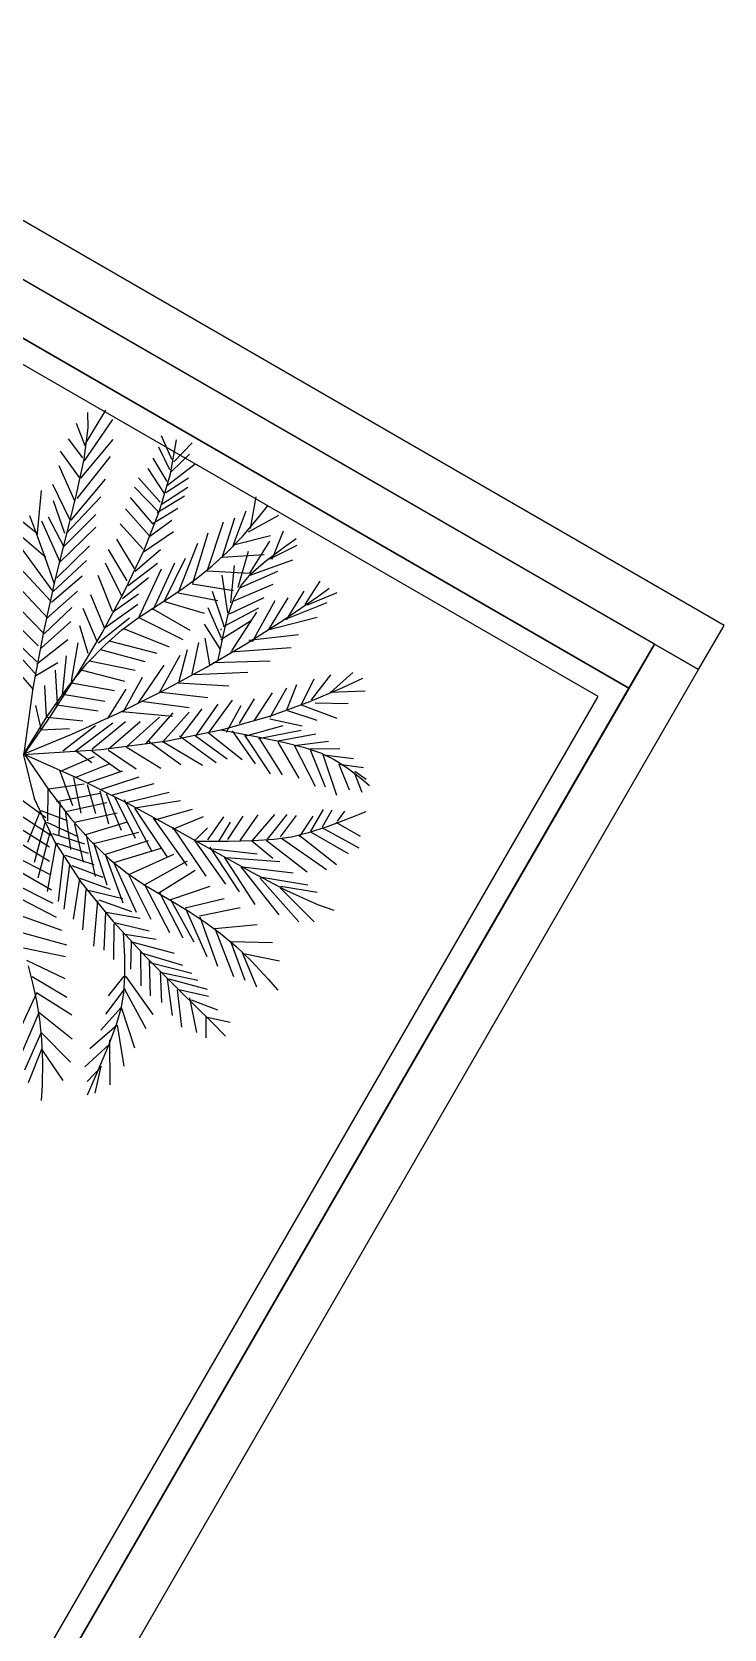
# Model space of a CAD drawing. Header units: millimetres. Extents: x 1993 to 4093, y 1262 to 2017.
# Drawn here: x 3682.14 to 3690.29, y 1509.62 to 1528.43 of the extents above; entities that cross this region are included whole.
import ezdxf

# ---------------------------------------------------------------- set-up
doc = ezdxf.new("R2010")
doc.units = ezdxf.units.MM
doc.layers.add('LOW HEIGHT STORAGE WITH PLANTER BOX', color=251, linetype='Continuous', lineweight=25)

# ---------------------------------------------------------------- blocks, each defined once
blk = doc.blocks.new('LHS 4FT')
at = {"layer": 'LOW HEIGHT STORAGE WITH PLANTER BOX', "ltscale": 0.7}
for p, q in [((-8.4, 24), (8.4, 24)), ((8.4, 24), (8.4, 23.4)), ((8.4, -24), (8.4, 24)), ((8.4, 24), (9, 24)), ((9, 24), (9, -24)), ((8.4, 23.4), (-8.4, 23.4)), ((7.8, -23.4), (7.801, 23.4)), ((7.801, 23.4), (8.4, 23.4)), ((8.4, 23.4), (8.4, -23.4))]:
    blk.add_line(p, q, dxfattribs=at)
at = {"layer": 'LOW HEIGHT STORAGE WITH PLANTER BOX', "ltscale": 0.1}
for p, q in [((-8.4, 23.4), (7.801, 23.4)), ((7.801, 23.4), (7.8, -23.4)), ((-8.133, 23.133), (7.534, 23.133)), ((7.534, 23.133), (7.534, -23.133))]:
    blk.add_line(p, q, dxfattribs=at)
at = {"layer": 'LOW HEIGHT STORAGE WITH PLANTER BOX'}
for p, q in [((3.758, 21.498), (3.798, 21.697)), ((2.71, 21.434), (2.651, 21.598)), ((3.711, 21.017), (3.565, 21.566)), ((3.719, 21.092), (3.758, 21.498)), ((4.361, 20.898), (4.279, 21.456)), ((4.462, 20.998), (4.462, 21.511)), ((4.572, 21.09), (4.581, 21.585)), ((4.709, 21.2), (4.709, 21.53)), ((4.836, 21.322), (4.994, 21.447)), ((1.938, 21.115), (1.877, 21.336)), ((1.962, 21.035), (2.045, 21.301)), ((2.826, 21.012), (2.562, 21.359)), ((2.793, 21.161), (2.71, 21.434)), ((2.826, 21.032), (2.962, 21.444)), ((2.87, 20.828), (3.109, 21.262)), ((3.693, 20.751), (3.473, 21.41)), ((3.711, 20.769), (3.904, 21.282)), ((3.73, 21.017), (3.885, 21.42)), ((4.224, 20.742), (4.169, 21.383)), ((4.615, 21.141), (4.836, 21.322)), ((5.323, 21.093), (5.165, 21.288)), ((5.302, 21.195), (5.279, 21.328)), ((5.342, 21.094), (5.324, 21.258)), ((1.962, 21.017), (1.742, 21.145)), ((2.067, 20.61), (1.938, 21.115)), ((2.045, 20.769), (2.099, 21.099)), ((2.866, 20.836), (2.561, 21.204)), ((2.853, 20.91), (2.793, 21.161)), ((3.693, 20.495), (3.427, 21.163)), ((3.703, 20.64), (3.719, 21.092)), ((4.114, 20.595), (4.032, 21.2)), ((4.441, 20.984), (4.615, 21.141)), ((4.581, 21.09), (4.81, 21.09)), ((4.728, 21.209), (4.874, 21.227)), ((5.317, 20.889), (5.115, 21.144)), ((5.33, 20.992), (5.302, 21.195)), ((5.317, 20.889), (5.427, 21.159)), ((2.054, 20.742), (1.742, 21.017)), ((2.072, 20.568), (2.182, 20.925)), ((2.907, 20.599), (2.53, 21.064)), ((2.894, 20.676), (2.853, 20.91)), ((2.911, 20.591), (3.203, 21.001)), ((3.702, 20.513), (3.94, 21.062)), ((4.298, 20.832), (4.441, 20.984)), ((4.343, 20.916), (4.636, 20.934)), ((4.471, 20.998), (4.764, 20.998)), ((5.322, 20.669), (4.987, 21.048)), ((5.303, 20.501), (5.005, 20.884)), ((5.321, 20.678), (5.462, 21.006)), ((5.338, 20.814), (5.33, 20.992)), ((2.063, 20.568), (1.706, 20.833)), ((2.127, 20.421), (2.246, 20.87)), ((2.145, 20.293), (2.283, 20.724)), ((2.943, 20.37), (2.542, 20.843)), ((2.948, 20.362), (3.273, 20.728)), ((3.693, 20.266), (3.391, 20.861)), ((3.702, 20.293), (3.977, 20.861)), ((4.023, 20.449), (3.968, 20.769)), ((4.168, 20.667), (4.298, 20.832)), ((4.233, 20.724), (4.545, 20.76)), ((5.249, 20.32), (4.952, 20.777)), ((5.303, 20.501), (5.483, 20.805)), ((5.324, 20.637), (5.338, 20.814)), ((5.998, 20.372), (6.219, 20.727)), ((2.118, 20.403), (1.77, 20.669)), ((2.212, 20.066), (2.067, 20.61)), ((2.182, 20.128), (2.319, 20.623)), ((2.943, 20.174), (2.578, 20.676)), ((2.92, 20.455), (2.894, 20.676)), ((2.947, 20.166), (3.273, 20.511)), ((3.711, 20.064), (3.427, 20.623)), ((3.697, 20.138), (3.703, 20.64)), ((3.711, 20.101), (3.922, 20.586)), ((4.032, 20.458), (4.426, 20.531)), ((4.036, 20.467), (4.168, 20.667)), ((4.132, 20.604), (4.499, 20.659)), ((5.185, 20.138), (4.937, 20.564)), ((5.264, 20.349), (5.49, 20.65)), ((5.284, 20.439), (5.324, 20.637)), ((5.699, 20.156), (5.772, 20.597)), ((5.805, 20.287), (5.99, 20.629)), ((6.121, 20.477), (6.335, 20.626)), ((0.836, 20.238), (0.524, 20.339)), ((1.156, 20.174), (0.698, 20.44)), ((1.349, 20.165), (0.973, 20.476)), ((1.55, 20.11), (1.22, 20.476)), ((1.761, 20.027), (1.486, 20.476)), ((1.898, 19.963), (1.669, 20.467)), ((2.154, 20.284), (1.843, 20.485)), ((2.2, 20.11), (1.843, 20.33)), ((2.228, 19.972), (2.347, 20.476)), ((2.283, 19.808), (2.42, 20.321)), ((2.957, 19.809), (2.629, 20.32)), ((2.946, 19.969), (2.651, 20.456)), ((2.933, 20.242), (2.92, 20.455)), ((3.693, 19.853), (3.427, 20.44)), ((3.883, 20.215), (4.036, 20.467)), ((3.958, 20.33), (4.325, 20.366)), ((5.116, 19.919), (4.875, 20.373)), ((5.195, 20.13), (5.49, 20.475)), ((5.214, 20.196), (5.284, 20.439)), ((5.563, 20.049), (5.636, 20.407)), ((5.786, 20.226), (6.121, 20.477)), ((5.997, 20.381), (6.336, 20.491)), ((0.76, 20.238), (0.461, 20.271)), ((0.836, 20.247), (0.598, 20.192)), ((1.11, 20.201), (0.735, 20.082)), ((1.083, 20.197), (0.76, 20.238)), ((1.349, 20.165), (0.946, 20.027)), ((1.335, 20.156), (1.083, 20.197)), ((1.538, 20.106), (1.335, 20.156)), ((2.237, 19.972), (1.889, 20.174)), ((2.94, 19.625), (2.603, 20.152)), ((2.938, 20.034), (2.933, 20.242)), ((2.938, 19.965), (3.313, 20.295)), ((3.693, 19.569), (3.391, 20.192)), ((3.692, 19.586), (3.697, 20.138)), ((3.695, 19.89), (3.883, 20.215)), ((3.83, 20.119), (4.087, 20.128)), ((3.894, 20.201), (4.224, 20.22)), ((5.06, 19.757), (4.815, 20.247)), ((5.107, 19.918), (5.444, 20.304)), ((5.112, 19.885), (5.214, 20.196)), ((5.374, 19.919), (5.491, 20.291)), ((5.411, 19.91), (5.786, 20.226)), ((5.708, 20.157), (6.042, 20.137)), ((5.811, 20.232), (6.183, 20.281)), ((1.55, 20.101), (1.202, 20.027)), ((1.77, 20.027), (1.394, 19.982)), ((1.715, 20.041), (1.538, 20.106)), ((1.889, 19.945), (1.596, 19.899)), ((1.891, 19.953), (1.715, 20.041)), ((2.088, 19.837), (1.891, 19.953)), ((2.283, 19.817), (1.999, 19.972)), ((2.384, 19.508), (2.212, 20.066)), ((2.319, 19.689), (2.457, 20.055)), ((2.938, 19.826), (2.938, 20.034)), ((2.945, 19.813), (3.391, 20.046)), ((3.775, 20), (4.105, 20.027)), ((5.03, 19.606), (4.828, 20.036)), ((5.05, 19.765), (5.383, 20.095)), ((5.564, 20.04), (5.882, 19.991)), ((0.292, 19.755), (0.134, 19.832)), ((0.541, 19.617), (0.292, 19.755)), ((0.654, 19.548), (0.465, 19.938)), ((0.828, 19.432), (0.697, 19.91)), ((1.023, 19.291), (0.946, 19.789)), ((2.33, 19.683), (2.088, 19.837)), ((2.383, 19.533), (2.502, 19.936)), ((2.438, 19.386), (2.576, 19.771)), ((2.964, 19.379), (2.628, 19.886)), ((2.936, 19.612), (3.439, 19.916)), ((2.943, 19.608), (2.938, 19.826)), ((3.675, 19.313), (3.391, 19.936)), ((3.675, 19.579), (3.986, 19.817)), ((3.702, 19.872), (3.894, 19.927)), ((4.871, 19.368), (4.798, 19.876)), ((4.974, 19.484), (5.112, 19.885)), ((4.997, 19.509), (5.411, 19.91)), ((5.261, 19.769), (5.655, 19.792)), ((5.393, 19.912), (5.79, 19.908)), ((6.271, 19.375), (6.689, 19.801)), ((6.465, 19.478), (6.897, 19.818)), ((6.757, 19.631), (7.06, 19.862)), ((6.916, 19.693), (7.055, 19.752)), ((0.669, 19.533), (0.237, 19.599)), ((0.759, 19.479), (0.541, 19.617)), ((1.208, 19.152), (1.187, 19.642)), ((2.365, 19.533), (1.999, 19.743)), ((2.438, 19.377), (2.035, 19.588)), ((2.521, 19.24), (2.594, 19.643)), ((2.992, 19.167), (2.615, 19.693)), ((2.96, 19.372), (2.943, 19.608)), ((2.956, 19.396), (3.429, 19.735)), ((2.988, 19.175), (3.412, 19.571)), ((3.665, 19.066), (3.363, 19.679)), ((3.665, 19.34), (3.995, 19.661)), ((3.676, 18.981), (3.692, 19.586)), ((4.669, 19.098), (4.613, 19.627)), ((4.763, 19.256), (4.714, 19.72)), ((5.146, 19.637), (5.486, 19.645)), ((5.614, 19.011), (5.968, 19.579)), ((5.825, 19.121), (6.227, 19.715)), ((6.052, 19.24), (6.404, 19.714)), ((6.467, 19.479), (6.916, 19.693)), ((6.75, 19.606), (7.073, 19.62)), ((0.82, 19.435), (0.345, 19.486)), ((0.952, 19.34), (0.759, 19.479)), ((1.345, 19.011), (1.338, 19.486)), ((2.502, 19.231), (2.017, 19.46)), ((2.595, 18.958), (2.384, 19.508)), ((2.557, 19.075), (2.676, 19.478)), ((3.015, 19.044), (2.63, 19.505)), ((3.019, 19.036), (3.418, 19.399)), ((3.693, 18.91), (3.327, 19.496)), ((3.684, 19.084), (4.013, 19.487)), ((4.51, 18.952), (4.506, 19.505)), ((4.548, 19.005), (4.997, 19.509)), ((4.879, 19.378), (5.343, 19.428)), ((4.98, 19.555), (5.34, 19.547)), ((5.379, 18.887), (5.721, 19.418)), ((5.999, 19.235), (6.467, 19.479)), ((6.279, 19.38), (6.717, 19.392)), ((6.481, 19.506), (6.878, 19.518)), ((1.014, 19.294), (0.42, 19.365)), ((1.2, 19.155), (0.583, 19.214)), ((1.124, 19.199), (0.952, 19.34)), ((1.281, 19.056), (1.124, 19.199)), ((1.478, 18.86), (1.518, 19.359)), ((1.589, 18.756), (1.747, 19.235)), ((2.548, 19.047), (2.118, 19.249)), ((2.631, 18.919), (2.695, 19.295)), ((3.075, 18.849), (2.721, 19.232)), ((3, 19.11), (2.96, 19.372)), ((3.063, 18.853), (3.446, 19.248)), ((3.665, 18.791), (3.363, 19.249)), ((3.665, 18.937), (4.032, 19.322)), ((4.433, 18.806), (4.383, 19.28)), ((4.753, 19.264), (5.218, 19.304)), ((5.2, 18.773), (5.469, 19.307)), ((5.519, 18.962), (5.999, 19.235)), ((6.059, 19.285), (6.613, 19.275)), ((6.715, 18.864), (7.13, 19.216)), ((1.43, 18.91), (1.281, 19.056)), ((1.722, 18.606), (1.872, 19.174)), ((1.888, 18.464), (1.991, 19.038)), ((2.621, 18.919), (2.173, 19.093)), ((2.713, 18.763), (2.777, 19.148)), ((3.106, 18.731), (2.736, 19.064)), ((3.072, 18.813), (3, 19.11)), ((3.11, 18.722), (3.485, 19.073)), ((3.647, 18.69), (3.363, 19.057)), ((3.665, 18.754), (4.032, 19.121)), ((4.067, 18.377), (4.548, 19.005)), ((4.241, 18.62), (4.227, 19.097)), ((4.509, 18.961), (4.968, 19.056)), ((4.667, 19.116), (5.076, 19.169)), ((4.796, 18.5), (5.015, 19.028)), ((5.006, 18.651), (5.226, 19.159)), ((5.667, 19.046), (5.96, 18.948)), ((5.794, 19.002), (5.956, 18.694)), ((5.841, 19.13), (6.385, 19.156)), ((5.894, 18.951), (6.259, 19.142)), ((6.042, 18.904), (6.439, 19.153)), ((6.206, 18.887), (6.578, 19.144)), ((6.358, 18.853), (6.766, 19.16)), ((6.531, 18.84), (6.927, 19.13)), ((6.957, 18.945), (7.216, 19.056)), ((7.007, 18.976), (7.307, 19.174)), ((7.015, 19), (7.372, 18.95)), ((7.216, 19.056), (7.369, 19.125)), ((2.065, 18.329), (2.092, 18.908)), ((2.704, 18.736), (2.219, 18.937)), ((2.768, 18.617), (2.264, 18.837)), ((2.855, 18.443), (2.595, 18.958)), ((2.777, 18.635), (2.85, 18.983)), ((3.15, 18.547), (2.813, 18.857)), ((2.85, 18.48), (2.933, 18.855)), ((3.185, 18.471), (3.072, 18.813)), ((3.167, 18.535), (3.517, 18.914)), ((3.638, 18.608), (3.354, 18.892)), ((3.637, 18.319), (3.676, 18.981)), ((3.665, 18.617), (4.013, 18.928)), ((4.102, 18.458), (4.078, 18.851)), ((4.387, 18.801), (4.865, 18.898)), ((4.577, 18.364), (4.829, 18.91)), ((5.031, 18.663), (5.519, 18.962)), ((5.371, 18.863), (5.734, 18.743)), ((5.573, 18.989), (5.815, 18.785)), ((5.914, 18.951), (6.141, 18.636)), ((5.96, 18.948), (6.192, 18.88)), ((6.001, 18.883), (5.993, 18.899)), ((6.05, 18.908), (6.335, 18.582)), ((6.192, 18.88), (6.386, 18.844)), ((6.206, 18.866), (6.56, 18.586)), ((6.326, 18.836), (6.731, 18.655)), ((6.386, 18.844), (6.563, 18.841)), ((6.514, 18.406), (6.742, 18.855)), ((6.531, 18.819), (6.959, 18.713)), ((6.563, 18.841), (6.746, 18.874)), ((6.739, 18.856), (7.186, 18.873)), ((6.742, 18.48), (7.017, 18.892)), ((6.746, 18.874), (6.957, 18.945)), ((6.944, 18.534), (7.246, 18.846)), ((2.184, 18.251), (2.217, 18.79)), ((2.841, 18.47), (2.301, 18.663)), ((2.343, 18.15), (2.342, 18.7)), ((3.231, 18.372), (2.866, 18.657)), ((2.924, 18.379), (3.006, 18.763)), ((3.006, 18.251), (3.043, 18.654)), ((3.227, 18.38), (3.56, 18.751)), ((3.274, 18.23), (3.616, 18.624)), ((3.629, 18.443), (3.382, 18.699)), ((3.647, 18.434), (3.977, 18.727)), ((4, 18.29), (3.956, 18.7)), ((4.25, 18.621), (4.739, 18.783)), ((4.54, 18.339), (5.031, 18.663)), ((4.982, 18.638), (5.494, 18.628)), ((5.209, 18.778), (5.596, 18.67)), ((5.946, 18.141), (6.065, 18.626)), ((6.12, 18.241), (6.275, 18.69)), ((6.294, 18.333), (6.468, 18.791)), ((7.155, 18.599), (7.503, 18.809)), ((7.354, 18.618), (7.527, 18.641)), ((2.933, 18.342), (2.383, 18.489)), ((2.468, 18.089), (2.493, 18.602)), ((2.639, 17.994), (2.626, 18.51)), ((3.174, 17.985), (2.855, 18.443)), ((3.286, 18.267), (2.939, 18.457)), ((3.089, 18.122), (3.143, 18.452)), ((3.349, 18.077), (3.185, 18.471)), ((3.62, 18.26), (3.299, 18.544)), ((3.629, 18.278), (3.977, 18.553)), ((4.019, 18.283), (4.497, 18.463)), ((4.112, 18.45), (4.583, 18.61)), ((4.763, 18.483), (5.299, 18.525)), ((5.433, 17.893), (5.515, 18.47)), ((5.634, 17.976), (5.671, 18.562)), ((5.808, 18.077), (5.808, 18.58)), ((6.596, 18.43), (6.823, 18.502)), ((6.752, 18.48), (7.219, 18.379)), ((6.823, 18.502), (7.073, 18.565)), ((6.926, 18.525), (7.356, 18.452)), ((7.073, 18.565), (7.354, 18.618)), ((7.2, 18.599), (7.558, 18.47)), ((3.015, 18.232), (2.521, 18.36)), ((2.79, 17.925), (2.771, 18.423)), ((2.929, 17.85), (2.899, 18.371)), ((3.347, 18.071), (3.024, 18.254)), ((3.61, 18.077), (3.327, 18.415)), ((3.355, 18.075), (3.615, 18.407)), ((3.556, 17.608), (4.067, 18.377)), ((3.565, 17.6), (3.637, 18.319)), ((3.601, 18.086), (3.958, 18.351)), ((3.907, 18.124), (3.882, 18.361)), ((3.898, 18.123), (4.408, 18.343)), ((4.052, 17.99), (4.54, 18.339)), ((4.424, 18.263), (4.829, 18.279)), ((4.577, 18.385), (5.048, 18.373)), ((4.902, 17.738), (5.076, 18.26)), ((5.085, 17.783), (5.222, 18.305)), ((5.222, 17.82), (5.378, 18.379)), ((6.008, 18.173), (6.194, 18.265)), ((6.194, 18.265), (6.389, 18.351)), ((6.303, 18.333), (6.907, 18.196)), ((6.389, 18.351), (6.596, 18.43)), ((6.523, 18.406), (7.109, 18.287)), ((3.079, 18.122), (2.686, 18.177)), ((3.094, 17.795), (3.05, 18.215)), ((3.571, 17.62), (3.349, 18.077)), ((3.828, 17.996), (4.278, 18.182)), ((4.252, 17.637), (4.444, 18.122)), ((4.407, 17.664), (4.581, 18.131)), ((4.572, 17.683), (4.746, 18.168)), ((4.764, 17.719), (4.902, 18.214)), ((5.627, 17.98), (5.822, 18.077)), ((5.799, 18.086), (6.404, 18.031)), ((5.822, 18.077), (6.008, 18.173)), ((5.946, 18.15), (6.514, 18.113)), ((6.129, 18.241), (6.742, 18.15)), ((3.565, 17.609), (3.174, 17.985)), ((3.571, 17.62), (4.052, 17.99)), ((3.913, 17.646), (4.096, 17.93)), ((4.078, 17.637), (4.252, 18.022)), ((5.14, 17.721), (5.577, 17.892)), ((5.159, 17.801), (5.41, 17.887)), ((5.336, 17.7), (5.765, 17.898)), ((5.41, 17.887), (5.627, 17.98)), ((5.644, 17.985), (6.266, 17.93)), ((4.114, 17.669), (4.689, 17.696)), ((4.507, 17.67), (4.862, 17.727)), ((4.689, 17.696), (5.262, 17.703)), ((4.862, 17.727), (5.159, 17.801)), ((4.97, 17.682), (5.202, 17.434)), ((5.145, 17.703), (5.402, 17.366)), ((5.262, 17.703), (5.82, 17.686)), ((5.327, 17.697), (5.584, 17.361)), ((5.547, 17.693), (5.876, 17.843)), ((5.733, 17.708), (6.102, 17.85)), ((5.747, 17.693), (5.994, 17.325)), ((5.82, 17.686), (6.353, 17.642)), ((5.901, 17.688), (6.3, 17.858)), ((6.086, 17.674), (6.457, 17.808)), ((6.34, 17.651), (6.716, 17.833)), ((6.529, 17.619), (6.825, 17.75)), ((6.684, 17.577), (6.981, 17.737)), ((6.814, 17.556), (7.144, 17.735)), ((6.92, 17.548), (7.253, 17.719)), ((3.549, 17.623), (4.114, 17.669)), ((3.574, 17.619), (4.082, 17.632)), ((3.574, 17.619), (4.295, 17.325)), ((3.913, 17.655), (4.132, 17.454)), ((4.078, 17.628), (4.389, 17.426)), ((4.082, 17.632), (4.507, 17.67)), ((4.279, 17.664), (4.609, 17.445)), ((4.398, 17.664), (4.819, 17.472)), ((4.59, 17.674), (5.021, 17.518)), ((5.541, 17.682), (5.823, 17.324)), ((5.94, 17.652), (6.151, 17.274)), ((6.111, 17.653), (6.306, 17.299)), ((6.353, 17.642), (6.846, 17.569)), ((6.356, 17.627), (6.483, 17.244)), ((6.532, 17.61), (6.664, 17.209)), ((6.673, 17.583), (6.811, 17.194)), ((6.829, 17.57), (6.941, 17.173)), ((6.846, 17.569), (7.289, 17.463)), ((6.937, 17.525), (7.059, 17.159)), ((7.052, 17.519), (7.209, 17.202)), ((7.07, 17.524), (7.352, 17.671)), ((7.153, 17.5), (7.537, 17.656)), ((7.316, 17.461), (7.598, 17.54)), ((7.431, 17.426), (7.733, 17.502)), ((4.279, 17.335), (4.471, 16.794)), ((4.295, 17.325), (4.95, 17.094)), ((4.426, 17.27), (4.7, 17.426)), ((4.563, 17.216), (4.993, 17.39)), ((4.746, 17.17), (5.195, 17.316)), ((7.189, 17.472), (7.345, 17.193)), ((7.289, 17.463), (7.67, 17.322)), ((7.324, 17.434), (7.489, 17.186)), ((7.441, 17.391), (7.624, 17.148)), ((4.444, 17.289), (4.645, 16.666)), ((4.581, 17.206), (4.719, 16.666)), ((4.755, 17.124), (4.911, 16.556)), ((4.911, 17.115), (5.341, 17.243)), ((5.076, 17.051), (5.543, 17.206)), ((5.277, 17.005), (5.726, 17.161)), ((4.911, 17.115), (5.076, 16.538)), ((4.95, 17.094), (5.539, 16.91)), ((5.094, 17.06), (5.268, 16.483)), ((5.286, 16.987), (5.46, 16.419)), ((5.396, 16.959), (5.909, 17.115)), ((5.405, 16.941), (5.68, 16.318)), ((5.552, 16.913), (6.074, 17.06)), ((5.717, 16.849), (6.303, 17.014)), ((5.918, 16.803), (6.431, 16.941)), ((5.477, 16.929), (5.706, 16.668)), ((5.539, 16.91), (6.064, 16.759)), ((5.735, 16.858), (6.046, 16.428)), ((5.918, 16.803), (6.129, 16.474)), ((6.064, 16.759), (6.526, 16.625)), ((6.065, 16.748), (6.642, 16.886)), ((6.23, 16.721), (6.852, 16.831)), ((6.486, 16.657), (7.109, 16.748)), ((5.698, 16.684), (5.818, 16.043)), ((5.706, 16.668), (5.884, 16.457)), ((6.056, 16.739), (6.321, 16.428)), ((6.23, 16.703), (6.486, 16.327)), ((6.44, 16.657), (6.715, 16.281)), ((6.526, 16.625), (6.929, 16.494)), ((6.715, 16.574), (7.301, 16.675)), ((6.715, 16.556), (6.871, 16.208)), ((6.916, 16.51), (7.503, 16.556)), ((5.884, 16.457), (6.029, 16.275)), ((5.891, 16.464), (5.992, 15.787)), ((5.9, 16.455), (6.358, 16.245)), ((6.929, 16.494), (7.272, 16.351)), ((6.935, 16.474), (7.045, 16.217)), ((7.072, 16.419), (7.558, 16.428)), ((7.072, 16.428), (7.246, 16.208)), ((7.272, 16.351), (7.427, 16.258))]:
    blk.add_line(p, q, dxfattribs=at)

msp = doc.modelspace()

# ---------------------------------------------------------------- block references
at = {"layer": 'LOW HEIGHT STORAGE WITH PLANTER BOX', "xscale": -1, "rotation": 240}
msp.add_blockref('LHS 4FT', (3665.005, 1525.65), dxfattribs=at)

doc.saveas('drawing.dxf')
